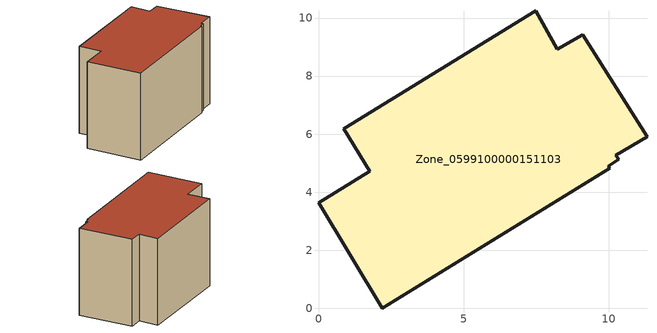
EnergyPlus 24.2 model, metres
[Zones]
Zone_0599100000151103
 floor ground (C_G): 10.35,5.13 9.99,4.89 10.03,4.82 2.2,0 0,3.64 1.76,4.72 0.86,6.18 7.49,10.25 8.22,8.93 9.1,9.42 11.32,5.91 10.25,5.26 z0
 wall outside (C_F): 2.2,0 10.03,4.82 9.99,4.89 10.35,5.13 10.25,5.26 11.32,5.91 9.1,9.42 8.22,8.93 7.49,10.25 0.86,6.18 1.76,4.72 0,3.64 2.2,0 z0:6.65
 roof outside (C_R): 9.99,4.89 10.35,5.13 10.25,5.26 11.32,5.91 9.1,9.42 8.22,8.93 7.49,10.25 0.86,6.18 1.76,4.72 0,3.64 2.2,0 10.03,4.82 z6.65
[BUILDING]
Pand.0599100000151103: North Axis=0; Terrain=City; Loads Convergence Tolerance Value=0.04; Temperature Convergence Tolerance Value=0.4; Solar Distribution=FullExterior; Maximum Number of Warmup Days=25; Minimum Number of Warmup Days=1
[Site:Location]
Rotterdam.The.Hague.AP_ZH_NLD Design_Conditions: Latitude=51.96; Longitude=4.45; Time Zone=1; Elevation=-4.5
[SITE:GROUNDTEMPERATURE:BUILDINGSURFACE]
18, 18, 18, 18, 18, 18, 18, 18, 18, 18, 18, 18
[MATERIAL] Thermal Absorptance=0.9; Solar Absorptance=0.7; Visible Absorptance=0.7
Name | Roughness | Thickness | Conductivity | Density | Specific Heat
G.TI.1946 | MediumSmooth | 0.15 | 1 | 540 | 1210
F.TI.1946 | Rough | 0.3 | 0.857143 | 1920 | 840
R.TI.1946 | MediumRough | 0.2 | 0.1 | 1500 | 1000
[CONSTRUCTION]
C_G: G.TI.1946
C_F: F.TI.1946
C_R: R.TI.1946
[ZONE]
Zone_0599100000151103: Type=1; Multiplier=1; Ceiling Height=Autocalculate; Volume=Autocalculate; Floor Area=autocalculate; Part of Total Floor Area=Yes
[ZONEINFILTRATION:DESIGNFLOWRATE]
Infil_Zone_0599100000151103: Zone or ZoneList or Space or SpaceList=Zone_0599100000151103; Schedule=AlwaysOn; Design Flow Rate Calculation Method=Flow/Area; Flow Rate per Floor Area=0.003; Constant Term Coefficient=1; Temperature Term Coefficient=0; Velocity Term Coefficient=0; Velocity Squared Term Coefficient=0
[HVACTEMPLATE:ZONE:IDEALLOADSAIRSYSTEM]
Zone_0599100000151103: Maximum Heating Supply Air Temperature=50; Minimum Cooling Supply Air Temperature=13; Maximum Heating Supply Air Humidity Ratio=0.0156; Minimum Cooling Supply Air Humidity Ratio=0.0077; Heating Limit=NoLimit; Cooling Limit=NoLimit; Dehumidification Control Type=ConstantSensibleHeatRatio; Cooling Sensible Heat Ratio=0.7; Dehumidification Setpoint=60; Humidification Control Type=None; Humidification Setpoint=30; Outdoor Air Method=None; Outdoor Air Flow Rate per Person=0.00944; Outdoor Air Flow Rate per Zone Floor Area=0; Outdoor Air Flow Rate per Zone=0; Demand Controlled Ventilation Type=None; Outdoor Air Economizer Type=NoEconomizer; Heat Recovery Type=None; Sensible Heat Recovery Effectiveness=0.7; Latent Heat Recovery Effectiveness=0.65
[ZONECONTROL:THERMOSTAT]
ThermostatControl_Zone_0599100000151103: Zone or ZoneList=Zone_0599100000151103; Control Type Schedule=DualSetpointControlType; Control 1=Thermostat_Zone_0599100000151103; Temperature Difference Between Cutout And Setpoint=0
[THERMOSTATSETPOINT:DUALSETPOINT]
Thermostat_Zone_0599100000151103: Heating Setpoint Temperature Schedule=HeatingSetpoint_Zone_0599100000151103; Cooling Setpoint Temperature Schedule=CoolingSetpoint_Zone_0599100000151103
[SCHEDULE:COMPACT]
HeatingSetpoint_Zone_0599100000151103: Through: 12/31, For: AllDays, Until: 24:00, 21
CoolingSetpoint_Zone_0599100000151103: Through: 12/31, For: AllDays, Until: 24:00, 24
DualSetpointControlType: Through: 12/31, For: AllDays, Until: 24:00, 4
AlwaysOn: Through: 12/31, For: AllDays, Until: 24:00, 1
